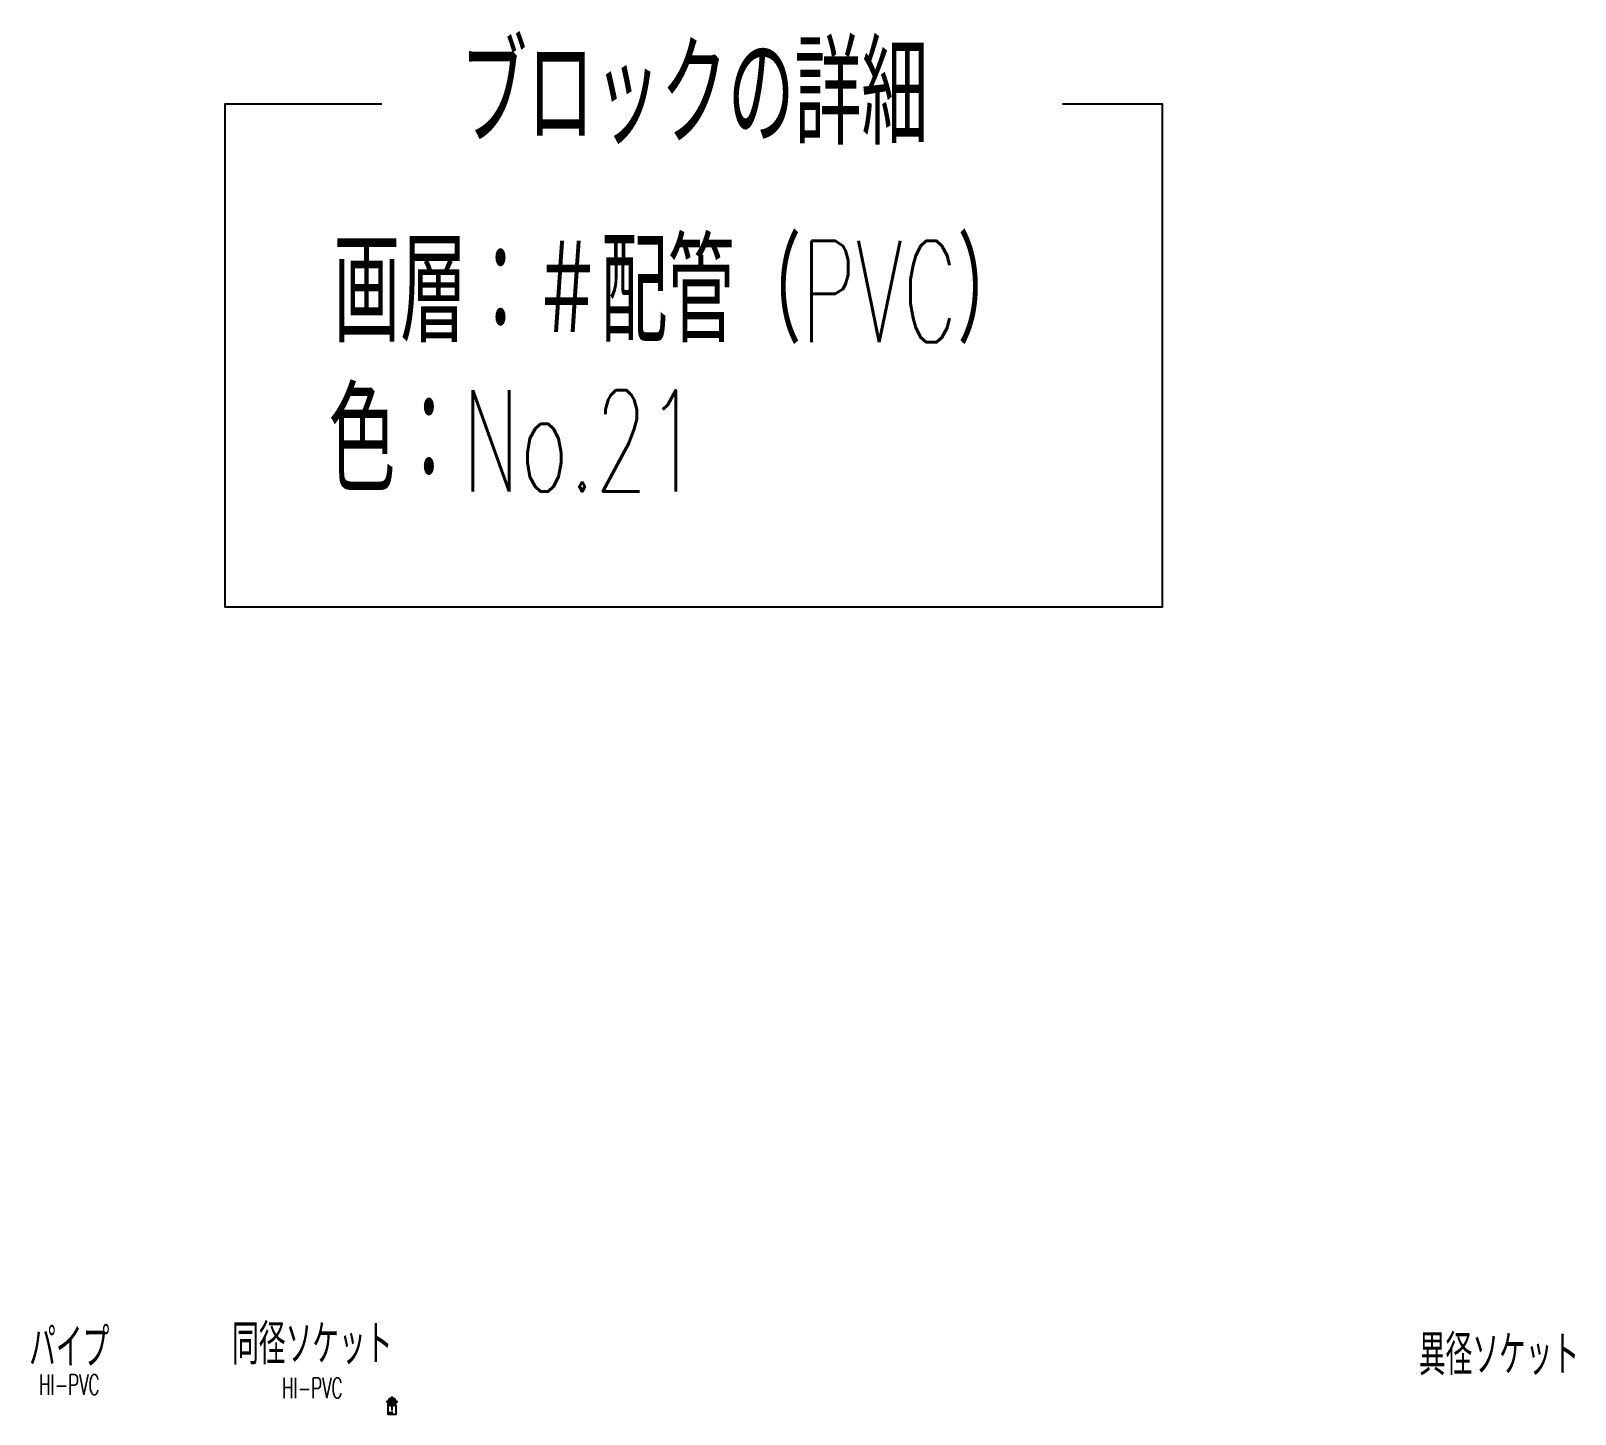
# Model space of a CAD drawing. Header units: millimetres. Extents: x 1711 to 90196, y -23291 to 8516.
# Drawn here: x 2536 to 10161, y 1683 to 8516 of the extents above; entities that cross this region are included whole.
import ezdxf

# ---------------------------------------------------------------- set-up
doc = ezdxf.new("R2010")
doc.units = ezdxf.units.MM
doc.linetypes.add('CENTER', pattern=[50.8, 31.75, -6.35, 6.35, -6.35])
for name, color, linetype in [('CEN', 2, 'CENTER'), ('TEXT', 7, 'Continuous'), ('配管-CVP', 4, 'Continuous')]:
    doc.layers.add(name, color=color, linetype=linetype)
doc.styles.add('kpk', font='romans.shx', dxfattribs={"width": 0.7, "bigfont": 'extfont2.shx'})
doc.styles.get("Standard").update_dxf_attribs({"font": 'romans.shx', "bigfont": 'extfont.shx'})

msp = doc.modelspace()

# ---------------------------------------------------------------- hatches: boundary and pattern name
at = {"layer": '配管-CVP'}
h = msp.add_hatch(color=252, dxfattribs=at)
h.dxf.hatch_style = 1
h.paths.add_polyline_path([(4318.9104, 1755.9895), (4318.9104, 1743.4895), (4331.4104, 1743.4895, 0.414213562)])
h.paths.add_polyline_path([(4318.9104, 1730.9895), (4318.9104, 1743.4895), (4306.4104, 1743.4895, 0.414213562)])

# ---------------------------------------------------------------- linework, layer by layer
at = {"color": 0, "linetype": 'ByBlock'}
msp.add_lwpolyline([(4298.9104, 1733.4895), (4298.9104, 1683.4895), (4338.9104, 1683.4895), (4338.9104, 1729.9895)], dxfattribs=at)
for radius in [20, 16.275, 12.5]:
    msp.add_circle((4318.9104, 1743.4895), radius, dxfattribs=at)
at = {"layer": 'CEN', "ltscale": 0.5}
for p, q in [((4318.9104, 1771.0826), (4318.9104, 1683.4895)), ((4346.9904, 1743.4895), (4290.8304, 1743.4895))]:
    msp.add_line(p, q, dxfattribs=at)
at = {"layer": '配管-CVP', "color": 0, "linetype": 'ByBlock'}
msp.add_lwpolyline([(7629.3015, 8155.2881), (8121.4785, 8155.2881), (8121.4785, 5670.1976), (3494.7784, 5670.1976), (3494.7784, 8155.2881), (4268.136, 8155.2881)], dxfattribs=at)

# ---------------------------------------------------------------- texts
at = {"layer": 'Defpoints', "color": 6, "linetype": 'ByBlock', "style": 'kpk', "width": 0.6}
msp.add_text('25A', height=7, dxfattribs=at).set_placement((4302.0387, 1685.8164))
at = {"layer": 'TEXT', "color": 0, "width": 0.6}
for s, p in [('ブロックの詳細', (4656.645, 7953.9138)), ('画層：＃配管（PVC）', (4029.671, 6978.4442))]:
    msp.add_text(s, height=500, dxfattribs=at).set_placement(p)
at = {"layer": 'TEXT', "color": 21, "width": 0.6}
msp.add_text('色：No.21', height=500, dxfattribs=at).set_placement((4006.1205, 6241.1555))
at = {"layer": 'TEXT', "color": 6, "char_height": 200, "attachment_point": 5}
for s, insert, line_spacing_factor in [('{\\W0.6;同径ソケット\\P\\H0.5x;HI-PVC}', (3925.3602, 1945.5073), 0.8), ('{\\W0.6;パイプ\\P\\H0.5x;HI-PVC}', (2725.3602, 1945.5073), 0.7)]:
    msp.add_mtext(s, dxfattribs=dict(at, insert=insert, line_spacing_factor=line_spacing_factor))
at = {"layer": 'TEXT', "color": 6, "insert": (9785.3602, 1975.5073), "char_height": 200, "attachment_point": 5}
msp.add_mtext('{\\W0.6;異径ソケット}', dxfattribs=at)

doc.saveas('drawing.dxf')
